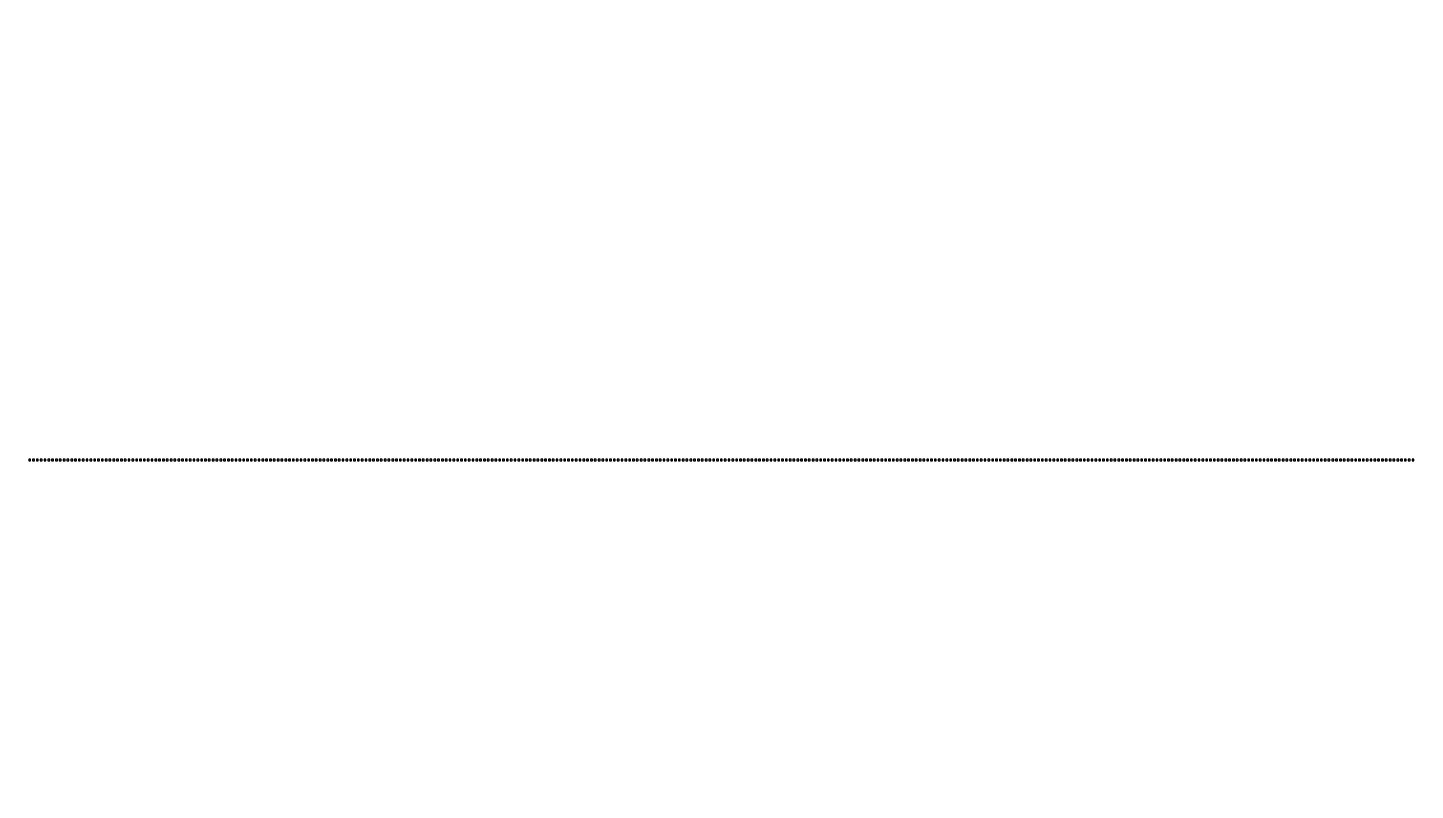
# Model space of a CAD drawing. Header units: inches. Extents: x 734146 to 834146, y 204695 to 304695.
# Drawn here: x 744243 to 746422, y 250310 to 251508 of the extents above; entities that cross this region are included whole.
import ezdxf

# ---------------------------------------------------------------- set-up
doc = ezdxf.new("R2010")
doc.units = ezdxf.units.IN
doc.header["$MEASUREMENT"] = 0

msp = doc.modelspace()

# ---------------------------------------------------------------- linework, layer by layer
for points in [[(744244.7, 250827.6), (744247.7, 250827.6), (744247.7, 250830.6), (744244.7, 250830.6)], [(744250.7, 250827.6), (744253.7, 250827.6), (744253.7, 250830.6), (744250.7, 250830.6)], [(744256.7, 250827.6), (744259.7, 250827.6), (744259.7, 250830.6), (744256.7, 250830.6)], [(744262.7, 250827.6), (744265.7, 250827.6), (744265.7, 250830.6), (744262.7, 250830.6)], [(744268.7, 250827.6), (744271.7, 250827.6), (744271.7, 250830.6), (744268.7, 250830.6)], [(744274.7, 250827.6), (744277.7, 250827.6), (744277.7, 250830.6), (744274.7, 250830.6)], [(744280.7, 250827.6), (744283.7, 250827.6), (744283.7, 250830.6), (744280.7, 250830.6)], [(744286.7, 250827.6), (744289.7, 250827.6), (744289.7, 250830.6), (744286.7, 250830.6)], [(744292.7, 250827.6), (744295.7, 250827.6), (744295.7, 250830.6), (744292.7, 250830.6)], [(744298.7, 250827.6), (744301.7, 250827.6), (744301.7, 250830.6), (744298.7, 250830.6)], [(744304.7, 250827.6), (744307.7, 250827.6), (744307.7, 250830.6), (744304.7, 250830.6)], [(744310.7, 250827.6), (744313.7, 250827.6), (744313.7, 250830.6), (744310.7, 250830.6)], [(744316.7, 250827.6), (744319.7, 250827.6), (744319.7, 250830.6), (744316.7, 250830.6)], [(744322.7, 250827.6), (744325.7, 250827.6), (744325.7, 250830.6), (744322.7, 250830.6)], [(744328.7, 250827.6), (744331.7, 250827.6), (744331.7, 250830.6), (744328.7, 250830.6)], [(744334.7, 250827.6), (744337.7, 250827.6), (744337.7, 250830.6), (744334.7, 250830.6)], [(744340.7, 250827.6), (744343.7, 250827.6), (744343.7, 250830.6), (744340.7, 250830.6)], [(744346.7, 250827.6), (744349.7, 250827.6), (744349.7, 250830.6), (744346.7, 250830.6)], [(744352.7, 250827.6), (744355.7, 250827.6), (744355.7, 250830.6), (744352.7, 250830.6)], [(744358.7, 250827.6), (744361.7, 250827.6), (744361.7, 250830.6), (744358.7, 250830.6)], [(744364.7, 250827.6), (744367.7, 250827.6), (744367.7, 250830.6), (744364.7, 250830.6)], [(744370.7, 250827.6), (744373.7, 250827.6), (744373.7, 250830.6), (744370.7, 250830.6)], [(744376.7, 250827.6), (744379.7, 250827.6), (744379.7, 250830.6), (744376.7, 250830.6)], [(744382.7, 250827.6), (744385.7, 250827.6), (744385.7, 250830.6), (744382.7, 250830.6)], [(744388.7, 250827.6), (744391.7, 250827.6), (744391.7, 250830.6), (744388.7, 250830.6)], [(744394.7, 250827.6), (744397.7, 250827.6), (744397.7, 250830.6), (744394.7, 250830.6)], [(744400.7, 250827.6), (744403.7, 250827.6), (744403.7, 250830.6), (744400.7, 250830.6)], [(744406.7, 250827.6), (744409.7, 250827.6), (744409.7, 250830.6), (744406.7, 250830.6)], [(744412.7, 250827.6), (744415.7, 250827.6), (744415.7, 250830.6), (744412.7, 250830.6)], [(744418.7, 250827.6), (744421.7, 250827.6), (744421.7, 250830.6), (744418.7, 250830.6)], [(744424.7, 250827.6), (744427.7, 250827.6), (744427.7, 250830.6), (744424.7, 250830.6)], [(744430.7, 250827.6), (744433.7, 250827.6), (744433.7, 250830.6), (744430.7, 250830.6)], [(744436.7, 250827.6), (744439.7, 250827.6), (744439.7, 250830.6), (744436.7, 250830.6)], [(744442.7, 250827.6), (744445.7, 250827.6), (744445.7, 250830.6), (744442.7, 250830.6)], [(744448.7, 250827.6), (744451.7, 250827.6), (744451.7, 250830.6), (744448.7, 250830.6)], [(744454.7, 250827.6), (744457.7, 250827.6), (744457.7, 250830.6), (744454.7, 250830.6)], [(744460.7, 250827.6), (744463.7, 250827.6), (744463.7, 250830.6), (744460.7, 250830.6)], [(744466.7, 250827.6), (744469.7, 250827.6), (744469.7, 250830.6), (744466.7, 250830.6)], [(744472.7, 250827.6), (744475.7, 250827.6), (744475.7, 250830.6), (744472.7, 250830.6)], [(744478.7, 250827.6), (744481.7, 250827.6), (744481.7, 250830.6), (744478.7, 250830.6)], [(744484.7, 250827.6), (744487.7, 250827.6), (744487.7, 250830.6), (744484.7, 250830.6)], [(744490.7, 250827.6), (744493.7, 250827.6), (744493.7, 250830.6), (744490.7, 250830.6)], [(744496.7, 250827.6), (744499.7, 250827.6), (744499.7, 250830.6), (744496.7, 250830.6)], [(744502.7, 250827.6), (744505.7, 250827.6), (744505.7, 250830.6), (744502.7, 250830.6)], [(744508.7, 250827.6), (744511.7, 250827.6), (744511.7, 250830.6), (744508.7, 250830.6)], [(744514.7, 250827.6), (744517.7, 250827.6), (744517.7, 250830.6), (744514.7, 250830.6)], [(744520.7, 250827.6), (744523.7, 250827.6), (744523.7, 250830.6), (744520.7, 250830.6)], [(744526.7, 250827.6), (744529.7, 250827.6), (744529.7, 250830.6), (744526.7, 250830.6)], [(744532.7, 250827.6), (744535.7, 250827.6), (744535.7, 250830.6), (744532.7, 250830.6)], [(744538.7, 250827.6), (744541.7, 250827.6), (744541.7, 250830.6), (744538.7, 250830.6)], [(744544.7, 250827.6), (744547.7, 250827.6), (744547.7, 250830.6), (744544.7, 250830.6)], [(744550.7, 250827.6), (744553.7, 250827.6), (744553.7, 250830.6), (744550.7, 250830.6)], [(744556.7, 250827.6), (744559.7, 250827.6), (744559.7, 250830.6), (744556.7, 250830.6)], [(744562.7, 250827.6), (744565.7, 250827.6), (744565.7, 250830.6), (744562.7, 250830.6)], [(744568.7, 250827.6), (744571.7, 250827.6), (744571.7, 250830.6), (744568.7, 250830.6)], [(744574.7, 250827.6), (744577.7, 250827.6), (744577.7, 250830.6), (744574.7, 250830.6)], [(744580.7, 250827.6), (744583.7, 250827.6), (744583.7, 250830.6), (744580.7, 250830.6)], [(744586.7, 250827.6), (744589.7, 250827.6), (744589.7, 250830.6), (744586.7, 250830.6)], [(744592.7, 250827.6), (744595.7, 250827.6), (744595.7, 250830.6), (744592.7, 250830.6)], [(744598.7, 250827.6), (744601.7, 250827.6), (744601.7, 250830.6), (744598.7, 250830.6)], [(744604.7, 250827.6), (744607.7, 250827.6), (744607.7, 250830.6), (744604.7, 250830.6)], [(744610.7, 250827.6), (744613.7, 250827.6), (744613.7, 250830.6), (744610.7, 250830.6)], [(744616.7, 250827.6), (744619.7, 250827.6), (744619.7, 250830.6), (744616.7, 250830.6)], [(744622.7, 250827.6), (744625.7, 250827.6), (744625.7, 250830.6), (744622.7, 250830.6)], [(744628.7, 250827.6), (744631.7, 250827.6), (744631.7, 250830.6), (744628.7, 250830.6)], [(744634.7, 250827.6), (744637.7, 250827.6), (744637.7, 250830.6), (744634.7, 250830.6)], [(744640.7, 250827.6), (744643.7, 250827.6), (744643.7, 250830.6), (744640.7, 250830.6)], [(744646.7, 250827.6), (744649.7, 250827.6), (744649.7, 250830.6), (744646.7, 250830.6)], [(744652.7, 250827.6), (744655.7, 250827.6), (744655.7, 250830.6), (744652.7, 250830.6)], [(744658.7, 250827.6), (744661.7, 250827.6), (744661.7, 250830.6), (744658.7, 250830.6)], [(744664.7, 250827.6), (744667.7, 250827.6), (744667.7, 250830.6), (744664.7, 250830.6)], [(744670.7, 250827.6), (744673.7, 250827.6), (744673.7, 250830.6), (744670.7, 250830.6)], [(744676.7, 250827.6), (744679.7, 250827.6), (744679.7, 250830.6), (744676.7, 250830.6)], [(744682.7, 250827.6), (744685.7, 250827.6), (744685.7, 250830.6), (744682.7, 250830.6)], [(744688.7, 250827.6), (744691.7, 250827.6), (744691.7, 250830.6), (744688.7, 250830.6)], [(744694.7, 250827.6), (744697.7, 250827.6), (744697.7, 250830.6), (744694.7, 250830.6)], [(744700.7, 250827.6), (744703.7, 250827.6), (744703.7, 250830.6), (744700.7, 250830.6)], [(744706.7, 250827.6), (744709.7, 250827.6), (744709.7, 250830.6), (744706.7, 250830.6)], [(744712.7, 250827.6), (744715.7, 250827.6), (744715.7, 250830.6), (744712.7, 250830.6)], [(744718.7, 250827.6), (744721.7, 250827.6), (744721.7, 250830.6), (744718.7, 250830.6)], [(744724.7, 250827.6), (744727.7, 250827.6), (744727.7, 250830.6), (744724.7, 250830.6)], [(744730.7, 250827.6), (744733.7, 250827.6), (744733.7, 250830.6), (744730.7, 250830.6)], [(744736.7, 250827.6), (744739.7, 250827.6), (744739.7, 250830.6), (744736.7, 250830.6)], [(744742.7, 250827.6), (744745.7, 250827.6), (744745.7, 250830.6), (744742.7, 250830.6)], [(744748.7, 250827.6), (744751.7, 250827.6), (744751.7, 250830.6), (744748.7, 250830.6)], [(744754.7, 250827.6), (744757.7, 250827.6), (744757.7, 250830.6), (744754.7, 250830.6)], [(744760.7, 250827.6), (744763.7, 250827.6), (744763.7, 250830.6), (744760.7, 250830.6)], [(744766.7, 250827.6), (744769.7, 250827.6), (744769.7, 250830.6), (744766.7, 250830.6)], [(744772.7, 250827.6), (744775.7, 250827.6), (744775.7, 250830.6), (744772.7, 250830.6)], [(744778.7, 250827.6), (744781.7, 250827.6), (744781.7, 250830.6), (744778.7, 250830.6)], [(744784.7, 250827.6), (744787.7, 250827.6), (744787.7, 250830.6), (744784.7, 250830.6)], [(744790.7, 250827.6), (744793.7, 250827.6), (744793.7, 250830.6), (744790.7, 250830.6)], [(744796.7, 250827.6), (744799.7, 250827.6), (744799.7, 250830.6), (744796.7, 250830.6)], [(744802.7, 250827.6), (744805.7, 250827.6), (744805.7, 250830.6), (744802.7, 250830.6)], [(744808.7, 250827.6), (744811.7, 250827.6), (744811.7, 250830.6), (744808.7, 250830.6)], [(744814.7, 250827.6), (744817.7, 250827.6), (744817.7, 250830.6), (744814.7, 250830.6)], [(744820.7, 250827.6), (744823.7, 250827.6), (744823.7, 250830.6), (744820.7, 250830.6)], [(744826.7, 250827.6), (744829.7, 250827.6), (744829.7, 250830.6), (744826.7, 250830.6)], [(744832.7, 250827.6), (744835.7, 250827.6), (744835.7, 250830.6), (744832.7, 250830.6)], [(744838.7, 250827.6), (744841.7, 250827.6), (744841.7, 250830.6), (744838.7, 250830.6)], [(744844.7, 250827.6), (744847.7, 250827.6), (744847.7, 250830.6), (744844.7, 250830.6)], [(744850.7, 250827.6), (744853.7, 250827.6), (744853.7, 250830.6), (744850.7, 250830.6)], [(744856.7, 250827.6), (744859.7, 250827.6), (744859.7, 250830.6), (744856.7, 250830.6)], [(744862.7, 250827.6), (744865.7, 250827.6), (744865.7, 250830.6), (744862.7, 250830.6)], [(744868.7, 250827.6), (744871.7, 250827.6), (744871.7, 250830.6), (744868.7, 250830.6)], [(744874.7, 250827.6), (744877.7, 250827.6), (744877.7, 250830.6), (744874.7, 250830.6)], [(744880.7, 250827.6), (744883.7, 250827.6), (744883.7, 250830.6), (744880.7, 250830.6)], [(744886.7, 250827.6), (744889.7, 250827.6), (744889.7, 250830.6), (744886.7, 250830.6)], [(744892.7, 250827.6), (744895.7, 250827.6), (744895.7, 250830.6), (744892.7, 250830.6)], [(744898.7, 250827.6), (744901.7, 250827.6), (744901.7, 250830.6), (744898.7, 250830.6)], [(744904.7, 250827.6), (744907.7, 250827.6), (744907.7, 250830.6), (744904.7, 250830.6)], [(744910.7, 250827.6), (744913.7, 250827.6), (744913.7, 250830.6), (744910.7, 250830.6)], [(744916.7, 250827.6), (744919.7, 250827.6), (744919.7, 250830.6), (744916.7, 250830.6)], [(744922.7, 250827.6), (744925.7, 250827.6), (744925.7, 250830.6), (744922.7, 250830.6)], [(744928.7, 250827.6), (744931.7, 250827.6), (744931.7, 250830.6), (744928.7, 250830.6)], [(744934.7, 250827.6), (744937.7, 250827.6), (744937.7, 250830.6), (744934.7, 250830.6)], [(744940.7, 250827.6), (744943.7, 250827.6), (744943.7, 250830.6), (744940.7, 250830.6)], [(744946.7, 250827.6), (744949.7, 250827.6), (744949.7, 250830.6), (744946.7, 250830.6)], [(744952.7, 250827.6), (744955.7, 250827.6), (744955.7, 250830.6), (744952.7, 250830.6)], [(744958.7, 250827.6), (744961.7, 250827.6), (744961.7, 250830.6), (744958.7, 250830.6)], [(744964.7, 250827.6), (744967.7, 250827.6), (744967.7, 250830.6), (744964.7, 250830.6)], [(744970.7, 250827.6), (744973.7, 250827.6), (744973.7, 250830.6), (744970.7, 250830.6)], [(744976.7, 250827.6), (744979.7, 250827.6), (744979.7, 250830.6), (744976.7, 250830.6)], [(744982.7, 250827.6), (744985.7, 250827.6), (744985.7, 250830.6), (744982.7, 250830.6)], [(744988.7, 250827.6), (744991.7, 250827.6), (744991.7, 250830.6), (744988.7, 250830.6)], [(744994.7, 250827.6), (744997.7, 250827.6), (744997.7, 250830.6), (744994.7, 250830.6)], [(745000.7, 250827.6), (745003.7, 250827.6), (745003.7, 250830.6), (745000.7, 250830.6)], [(745006.7, 250827.6), (745009.7, 250827.6), (745009.7, 250830.6), (745006.7, 250830.6)], [(745012.7, 250827.6), (745015.7, 250827.6), (745015.7, 250830.6), (745012.7, 250830.6)], [(745018.7, 250827.6), (745021.7, 250827.6), (745021.7, 250830.6), (745018.7, 250830.6)], [(745024.7, 250827.6), (745027.7, 250827.6), (745027.7, 250830.6), (745024.7, 250830.6)], [(745030.7, 250827.6), (745033.7, 250827.6), (745033.7, 250830.6), (745030.7, 250830.6)], [(745036.7, 250827.6), (745039.7, 250827.6), (745039.7, 250830.6), (745036.7, 250830.6)], [(745042.7, 250827.6), (745045.7, 250827.6), (745045.7, 250830.6), (745042.7, 250830.6)], [(745048.7, 250827.6), (745051.7, 250827.6), (745051.7, 250830.6), (745048.7, 250830.6)], [(745054.7, 250827.6), (745057.7, 250827.6), (745057.7, 250830.6), (745054.7, 250830.6)], [(745060.7, 250827.6), (745063.7, 250827.6), (745063.7, 250830.6), (745060.7, 250830.6)], [(745066.7, 250827.6), (745069.7, 250827.6), (745069.7, 250830.6), (745066.7, 250830.6)], [(745072.7, 250827.6), (745075.7, 250827.6), (745075.7, 250830.6), (745072.7, 250830.6)], [(745078.7, 250827.6), (745081.7, 250827.6), (745081.7, 250830.6), (745078.7, 250830.6)], [(745084.7, 250827.6), (745087.7, 250827.6), (745087.7, 250830.6), (745084.7, 250830.6)], [(745090.7, 250827.6), (745093.7, 250827.6), (745093.7, 250830.6), (745090.7, 250830.6)], [(745096.7, 250827.6), (745099.7, 250827.6), (745099.7, 250830.6), (745096.7, 250830.6)], [(745102.7, 250827.6), (745105.7, 250827.6), (745105.7, 250830.6), (745102.7, 250830.6)], [(745108.7, 250827.6), (745111.7, 250827.6), (745111.7, 250830.6), (745108.7, 250830.6)], [(745114.7, 250827.6), (745117.7, 250827.6), (745117.7, 250830.6), (745114.7, 250830.6)], [(745120.7, 250827.6), (745123.7, 250827.6), (745123.7, 250830.6), (745120.7, 250830.6)], [(745126.7, 250827.6), (745129.7, 250827.6), (745129.7, 250830.6), (745126.7, 250830.6)], [(745132.7, 250827.6), (745135.7, 250827.6), (745135.7, 250830.6), (745132.7, 250830.6)], [(745138.7, 250827.6), (745141.7, 250827.6), (745141.7, 250830.6), (745138.7, 250830.6)], [(745144.7, 250827.6), (745147.7, 250827.6), (745147.7, 250830.6), (745144.7, 250830.6)], [(745150.7, 250827.6), (745153.7, 250827.6), (745153.7, 250830.6), (745150.7, 250830.6)], [(745156.7, 250827.6), (745159.7, 250827.6), (745159.7, 250830.6), (745156.7, 250830.6)], [(745162.7, 250827.6), (745165.7, 250827.6), (745165.7, 250830.6), (745162.7, 250830.6)], [(745168.7, 250827.6), (745171.7, 250827.6), (745171.7, 250830.6), (745168.7, 250830.6)], [(745174.7, 250827.6), (745177.7, 250827.6), (745177.7, 250830.6), (745174.7, 250830.6)], [(745180.7, 250827.6), (745183.7, 250827.6), (745183.7, 250830.6), (745180.7, 250830.6)], [(745186.7, 250827.6), (745189.7, 250827.6), (745189.7, 250830.6), (745186.7, 250830.6)], [(745192.7, 250827.6), (745195.7, 250827.6), (745195.7, 250830.6), (745192.7, 250830.6)], [(745198.7, 250827.6), (745201.7, 250827.6), (745201.7, 250830.6), (745198.7, 250830.6)], [(745204.7, 250827.6), (745207.7, 250827.6), (745207.7, 250830.6), (745204.7, 250830.6)], [(745210.7, 250827.6), (745213.7, 250827.6), (745213.7, 250830.6), (745210.7, 250830.6)], [(745216.7, 250827.6), (745219.7, 250827.6), (745219.7, 250830.6), (745216.7, 250830.6)], [(745222.7, 250827.6), (745225.7, 250827.6), (745225.7, 250830.6), (745222.7, 250830.6)], [(745228.7, 250827.6), (745231.7, 250827.6), (745231.7, 250830.6), (745228.7, 250830.6)], [(745234.7, 250827.6), (745237.7, 250827.6), (745237.7, 250830.6), (745234.7, 250830.6)], [(745240.7, 250827.6), (745243.7, 250827.6), (745243.7, 250830.6), (745240.7, 250830.6)], [(745246.7, 250827.6), (745249.7, 250827.6), (745249.7, 250830.6), (745246.7, 250830.6)], [(745252.7, 250827.6), (745255.7, 250827.6), (745255.7, 250830.6), (745252.7, 250830.6)], [(745258.7, 250827.6), (745261.7, 250827.6), (745261.7, 250830.6), (745258.7, 250830.6)], [(745264.7, 250827.6), (745267.7, 250827.6), (745267.7, 250830.6), (745264.7, 250830.6)], [(745270.7, 250827.6), (745273.7, 250827.6), (745273.7, 250830.6), (745270.7, 250830.6)], [(745276.7, 250827.6), (745279.7, 250827.6), (745279.7, 250830.6), (745276.7, 250830.6)], [(745282.7, 250827.6), (745285.7, 250827.6), (745285.7, 250830.6), (745282.7, 250830.6)], [(745288.7, 250827.6), (745291.7, 250827.6), (745291.7, 250830.6), (745288.7, 250830.6)], [(745294.7, 250827.6), (745297.7, 250827.6), (745297.7, 250830.6), (745294.7, 250830.6)], [(745300.7, 250827.6), (745303.7, 250827.6), (745303.7, 250830.6), (745300.7, 250830.6)], [(745306.7, 250827.6), (745309.7, 250827.6), (745309.7, 250830.6), (745306.7, 250830.6)], [(745312.7, 250827.6), (745315.7, 250827.6), (745315.7, 250830.6), (745312.7, 250830.6)], [(745318.7, 250827.6), (745321.7, 250827.6), (745321.7, 250830.6), (745318.7, 250830.6)], [(745324.7, 250827.6), (745327.7, 250827.6), (745327.7, 250830.6), (745324.7, 250830.6)], [(745330.7, 250827.6), (745333.7, 250827.6), (745333.7, 250830.6), (745330.7, 250830.6)], [(745336.7, 250827.6), (745339.7, 250827.6), (745339.7, 250830.6), (745336.7, 250830.6)], [(745342.7, 250827.6), (745345.7, 250827.6), (745345.7, 250830.6), (745342.7, 250830.6)], [(745348.7, 250827.6), (745351.7, 250827.6), (745351.7, 250830.6), (745348.7, 250830.6)], [(745354.7, 250827.6), (745357.7, 250827.6), (745357.7, 250830.6), (745354.7, 250830.6)], [(745360.7, 250827.6), (745363.7, 250827.6), (745363.7, 250830.6), (745360.7, 250830.6)], [(745366.7, 250827.6), (745369.7, 250827.6), (745369.7, 250830.6), (745366.7, 250830.6)], [(745372.7, 250827.6), (745375.7, 250827.6), (745375.7, 250830.6), (745372.7, 250830.6)], [(745378.7, 250827.6), (745381.7, 250827.6), (745381.7, 250830.6), (745378.7, 250830.6)], [(745384.7, 250827.6), (745387.7, 250827.6), (745387.7, 250830.6), (745384.7, 250830.6)], [(745390.7, 250827.6), (745393.7, 250827.6), (745393.7, 250830.6), (745390.7, 250830.6)], [(745396.7, 250827.6), (745399.7, 250827.6), (745399.7, 250830.6), (745396.7, 250830.6)], [(745402.7, 250827.6), (745405.7, 250827.6), (745405.7, 250830.6), (745402.7, 250830.6)], [(745408.7, 250827.6), (745411.7, 250827.6), (745411.7, 250830.6), (745408.7, 250830.6)], [(745414.7, 250827.6), (745417.7, 250827.6), (745417.7, 250830.6), (745414.7, 250830.6)], [(745420.7, 250827.6), (745423.7, 250827.6), (745423.7, 250830.6), (745420.7, 250830.6)], [(745426.7, 250827.6), (745429.7, 250827.6), (745429.7, 250830.6), (745426.7, 250830.6)], [(745432.7, 250827.6), (745435.7, 250827.6), (745435.7, 250830.6), (745432.7, 250830.6)], [(745438.7, 250827.6), (745441.7, 250827.6), (745441.7, 250830.6), (745438.7, 250830.6)], [(745444.7, 250827.6), (745447.7, 250827.6), (745447.7, 250830.6), (745444.7, 250830.6)], [(745450.7, 250827.6), (745453.7, 250827.6), (745453.7, 250830.6), (745450.7, 250830.6)], [(745456.7, 250827.6), (745459.7, 250827.6), (745459.7, 250830.6), (745456.7, 250830.6)], [(745462.7, 250827.6), (745465.7, 250827.6), (745465.7, 250830.6), (745462.7, 250830.6)], [(745468.7, 250827.6), (745471.7, 250827.6), (745471.7, 250830.6), (745468.7, 250830.6)], [(745474.7, 250827.6), (745477.7, 250827.6), (745477.7, 250830.6), (745474.7, 250830.6)], [(745480.7, 250827.6), (745483.7, 250827.6), (745483.7, 250830.6), (745480.7, 250830.6)], [(745486.7, 250827.6), (745489.7, 250827.6), (745489.7, 250830.6), (745486.7, 250830.6)], [(745492.7, 250827.6), (745495.7, 250827.6), (745495.7, 250830.6), (745492.7, 250830.6)], [(745498.7, 250827.6), (745501.7, 250827.6), (745501.7, 250830.6), (745498.7, 250830.6)], [(745504.7, 250827.6), (745507.7, 250827.6), (745507.7, 250830.6), (745504.7, 250830.6)], [(745510.7, 250827.6), (745513.7, 250827.6), (745513.7, 250830.6), (745510.7, 250830.6)], [(745516.7, 250827.6), (745519.7, 250827.6), (745519.7, 250830.6), (745516.7, 250830.6)], [(745522.7, 250827.6), (745525.7, 250827.6), (745525.7, 250830.6), (745522.7, 250830.6)], [(745528.7, 250827.6), (745531.7, 250827.6), (745531.7, 250830.6), (745528.7, 250830.6)], [(745534.7, 250827.6), (745537.7, 250827.6), (745537.7, 250830.6), (745534.7, 250830.6)], [(745540.7, 250827.6), (745543.7, 250827.6), (745543.7, 250830.6), (745540.7, 250830.6)], [(745546.7, 250827.6), (745549.7, 250827.6), (745549.7, 250830.6), (745546.7, 250830.6)], [(745552.7, 250827.6), (745555.7, 250827.6), (745555.7, 250830.6), (745552.7, 250830.6)], [(745558.7, 250827.6), (745561.7, 250827.6), (745561.7, 250830.6), (745558.7, 250830.6)], [(745564.7, 250827.6), (745567.7, 250827.6), (745567.7, 250830.6), (745564.7, 250830.6)], [(745570.7, 250827.6), (745573.7, 250827.6), (745573.7, 250830.6), (745570.7, 250830.6)], [(745576.7, 250827.6), (745579.7, 250827.6), (745579.7, 250830.6), (745576.7, 250830.6)], [(745582.7, 250827.6), (745585.7, 250827.6), (745585.7, 250830.6), (745582.7, 250830.6)], [(745588.7, 250827.6), (745591.7, 250827.6), (745591.7, 250830.6), (745588.7, 250830.6)], [(745594.7, 250827.6), (745597.7, 250827.6), (745597.7, 250830.6), (745594.7, 250830.6)], [(745600.7, 250827.6), (745603.7, 250827.6), (745603.7, 250830.6), (745600.7, 250830.6)], [(745606.7, 250827.6), (745609.7, 250827.6), (745609.7, 250830.6), (745606.7, 250830.6)], [(745612.7, 250827.6), (745615.7, 250827.6), (745615.7, 250830.6), (745612.7, 250830.6)], [(745618.7, 250827.6), (745621.7, 250827.6), (745621.7, 250830.6), (745618.7, 250830.6)], [(745624.7, 250827.6), (745627.7, 250827.6), (745627.7, 250830.6), (745624.7, 250830.6)], [(745630.7, 250827.6), (745633.7, 250827.6), (745633.7, 250830.6), (745630.7, 250830.6)], [(745636.7, 250827.6), (745639.7, 250827.6), (745639.7, 250830.6), (745636.7, 250830.6)], [(745642.7, 250827.6), (745645.7, 250827.6), (745645.7, 250830.6), (745642.7, 250830.6)], [(745648.7, 250827.6), (745651.7, 250827.6), (745651.7, 250830.6), (745648.7, 250830.6)], [(745654.7, 250827.6), (745657.7, 250827.6), (745657.7, 250830.6), (745654.7, 250830.6)], [(745660.7, 250827.6), (745663.7, 250827.6), (745663.7, 250830.6), (745660.7, 250830.6)], [(745666.7, 250827.6), (745669.7, 250827.6), (745669.7, 250830.6), (745666.7, 250830.6)], [(745672.7, 250827.6), (745675.7, 250827.6), (745675.7, 250830.6), (745672.7, 250830.6)], [(745678.7, 250827.6), (745681.7, 250827.6), (745681.7, 250830.6), (745678.7, 250830.6)], [(745684.7, 250827.6), (745687.7, 250827.6), (745687.7, 250830.6), (745684.7, 250830.6)], [(745690.7, 250827.6), (745693.7, 250827.6), (745693.7, 250830.6), (745690.7, 250830.6)], [(745696.7, 250827.6), (745699.7, 250827.6), (745699.7, 250830.6), (745696.7, 250830.6)], [(745702.7, 250827.6), (745705.7, 250827.6), (745705.7, 250830.6), (745702.7, 250830.6)], [(745708.7, 250827.6), (745711.7, 250827.6), (745711.7, 250830.6), (745708.7, 250830.6)], [(745714.7, 250827.6), (745717.7, 250827.6), (745717.7, 250830.6), (745714.7, 250830.6)], [(745720.7, 250827.6), (745723.7, 250827.6), (745723.7, 250830.6), (745720.7, 250830.6)], [(745726.7, 250827.6), (745729.7, 250827.6), (745729.7, 250830.6), (745726.7, 250830.6)], [(745732.7, 250827.6), (745735.7, 250827.6), (745735.7, 250830.6), (745732.7, 250830.6)], [(745738.7, 250827.6), (745741.7, 250827.6), (745741.7, 250830.6), (745738.7, 250830.6)], [(745744.7, 250827.6), (745747.7, 250827.6), (745747.7, 250830.6), (745744.7, 250830.6)], [(745750.7, 250827.6), (745753.7, 250827.6), (745753.7, 250830.6), (745750.7, 250830.6)], [(745756.7, 250827.6), (745759.7, 250827.6), (745759.7, 250830.6), (745756.7, 250830.6)], [(745762.7, 250827.6), (745765.7, 250827.6), (745765.7, 250830.6), (745762.7, 250830.6)], [(745768.7, 250827.6), (745771.7, 250827.6), (745771.7, 250830.6), (745768.7, 250830.6)], [(745774.7, 250827.6), (745777.7, 250827.6), (745777.7, 250830.6), (745774.7, 250830.6)], [(745780.7, 250827.6), (745783.7, 250827.6), (745783.7, 250830.6), (745780.7, 250830.6)], [(745786.7, 250827.6), (745789.7, 250827.6), (745789.7, 250830.6), (745786.7, 250830.6)], [(745792.7, 250827.6), (745795.7, 250827.6), (745795.7, 250830.6), (745792.7, 250830.6)], [(745798.7, 250827.6), (745801.7, 250827.6), (745801.7, 250830.6), (745798.7, 250830.6)], [(745804.7, 250827.6), (745807.7, 250827.6), (745807.7, 250830.6), (745804.7, 250830.6)], [(745810.7, 250827.6), (745813.7, 250827.6), (745813.7, 250830.6), (745810.7, 250830.6)], [(745816.7, 250827.6), (745819.7, 250827.6), (745819.7, 250830.6), (745816.7, 250830.6)], [(745822.7, 250827.6), (745825.7, 250827.6), (745825.7, 250830.6), (745822.7, 250830.6)], [(745828.7, 250827.6), (745831.7, 250827.6), (745831.7, 250830.6), (745828.7, 250830.6)], [(745834.7, 250827.6), (745837.7, 250827.6), (745837.7, 250830.6), (745834.7, 250830.6)], [(745840.7, 250827.6), (745843.7, 250827.6), (745843.7, 250830.6), (745840.7, 250830.6)], [(745846.7, 250827.6), (745849.7, 250827.6), (745849.7, 250830.6), (745846.7, 250830.6)], [(745852.7, 250827.6), (745855.7, 250827.6), (745855.7, 250830.6), (745852.7, 250830.6)], [(745858.7, 250827.6), (745861.7, 250827.6), (745861.7, 250830.6), (745858.7, 250830.6)], [(745864.7, 250827.6), (745867.7, 250827.6), (745867.7, 250830.6), (745864.7, 250830.6)], [(745870.7, 250827.6), (745873.7, 250827.6), (745873.7, 250830.6), (745870.7, 250830.6)], [(745876.7, 250827.6), (745879.7, 250827.6), (745879.7, 250830.6), (745876.7, 250830.6)], [(745882.7, 250827.6), (745885.7, 250827.6), (745885.7, 250830.6), (745882.7, 250830.6)], [(745888.7, 250827.6), (745891.7, 250827.6), (745891.7, 250830.6), (745888.7, 250830.6)], [(745894.7, 250827.6), (745897.7, 250827.6), (745897.7, 250830.6), (745894.7, 250830.6)], [(745900.7, 250827.6), (745903.7, 250827.6), (745903.7, 250830.6), (745900.7, 250830.6)], [(745906.7, 250827.6), (745909.7, 250827.6), (745909.7, 250830.6), (745906.7, 250830.6)], [(745912.7, 250827.6), (745915.7, 250827.6), (745915.7, 250830.6), (745912.7, 250830.6)], [(745918.7, 250827.6), (745921.7, 250827.6), (745921.7, 250830.6), (745918.7, 250830.6)], [(745924.7, 250827.6), (745927.7, 250827.6), (745927.7, 250830.6), (745924.7, 250830.6)], [(745930.7, 250827.6), (745933.7, 250827.6), (745933.7, 250830.6), (745930.7, 250830.6)], [(745936.7, 250827.6), (745939.7, 250827.6), (745939.7, 250830.6), (745936.7, 250830.6)], [(745942.7, 250827.6), (745945.7, 250827.6), (745945.7, 250830.6), (745942.7, 250830.6)], [(745948.7, 250827.6), (745951.7, 250827.6), (745951.7, 250830.6), (745948.7, 250830.6)], [(745954.7, 250827.6), (745957.7, 250827.6), (745957.7, 250830.6), (745954.7, 250830.6)], [(745960.7, 250827.6), (745963.7, 250827.6), (745963.7, 250830.6), (745960.7, 250830.6)], [(745966.7, 250827.6), (745969.7, 250827.6), (745969.7, 250830.6), (745966.7, 250830.6)], [(745972.7, 250827.6), (745975.7, 250827.6), (745975.7, 250830.6), (745972.7, 250830.6)], [(745978.7, 250827.6), (745981.7, 250827.6), (745981.7, 250830.6), (745978.7, 250830.6)], [(745984.7, 250827.6), (745987.7, 250827.6), (745987.7, 250830.6), (745984.7, 250830.6)], [(745990.7, 250827.6), (745993.7, 250827.6), (745993.7, 250830.6), (745990.7, 250830.6)], [(745996.7, 250827.6), (745999.7, 250827.6), (745999.7, 250830.6), (745996.7, 250830.6)], [(746002.7, 250827.6), (746005.7, 250827.6), (746005.7, 250830.6), (746002.7, 250830.6)], [(746008.7, 250827.6), (746011.7, 250827.6), (746011.7, 250830.6), (746008.7, 250830.6)], [(746014.7, 250827.6), (746017.7, 250827.6), (746017.7, 250830.6), (746014.7, 250830.6)], [(746020.7, 250827.6), (746023.7, 250827.6), (746023.7, 250830.6), (746020.7, 250830.6)], [(746026.7, 250827.6), (746029.7, 250827.6), (746029.7, 250830.6), (746026.7, 250830.6)], [(746032.7, 250827.6), (746035.7, 250827.6), (746035.7, 250830.6), (746032.7, 250830.6)], [(746038.7, 250827.6), (746041.7, 250827.6), (746041.7, 250830.6), (746038.7, 250830.6)], [(746044.7, 250827.6), (746047.7, 250827.6), (746047.7, 250830.6), (746044.7, 250830.6)], [(746050.7, 250827.6), (746053.7, 250827.6), (746053.7, 250830.6), (746050.7, 250830.6)], [(746056.7, 250827.6), (746059.7, 250827.6), (746059.7, 250830.6), (746056.7, 250830.6)], [(746062.7, 250827.6), (746065.7, 250827.6), (746065.7, 250830.6), (746062.7, 250830.6)], [(746068.7, 250827.6), (746071.7, 250827.6), (746071.7, 250830.6), (746068.7, 250830.6)], [(746074.7, 250827.6), (746077.7, 250827.6), (746077.7, 250830.6), (746074.7, 250830.6)], [(746080.7, 250827.6), (746083.7, 250827.6), (746083.7, 250830.6), (746080.7, 250830.6)], [(746086.7, 250827.6), (746089.7, 250827.6), (746089.7, 250830.6), (746086.7, 250830.6)], [(746092.7, 250827.6), (746095.7, 250827.6), (746095.7, 250830.6), (746092.7, 250830.6)], [(746098.7, 250827.6), (746101.7, 250827.6), (746101.7, 250830.6), (746098.7, 250830.6)], [(746104.7, 250827.6), (746107.7, 250827.6), (746107.7, 250830.6), (746104.7, 250830.6)], [(746110.7, 250827.6), (746113.7, 250827.6), (746113.7, 250830.6), (746110.7, 250830.6)], [(746116.7, 250827.6), (746119.7, 250827.6), (746119.7, 250830.6), (746116.7, 250830.6)], [(746122.7, 250827.6), (746125.7, 250827.6), (746125.7, 250830.6), (746122.7, 250830.6)], [(746128.7, 250827.6), (746131.7, 250827.6), (746131.7, 250830.6), (746128.7, 250830.6)], [(746134.7, 250827.6), (746137.7, 250827.6), (746137.7, 250830.6), (746134.7, 250830.6)], [(746140.7, 250827.6), (746143.7, 250827.6), (746143.7, 250830.6), (746140.7, 250830.6)], [(746146.7, 250827.6), (746149.7, 250827.6), (746149.7, 250830.6), (746146.7, 250830.6)], [(746152.7, 250827.6), (746155.7, 250827.6), (746155.7, 250830.6), (746152.7, 250830.6)], [(746158.7, 250827.6), (746161.7, 250827.6), (746161.7, 250830.6), (746158.7, 250830.6)], [(746164.7, 250827.6), (746167.7, 250827.6), (746167.7, 250830.6), (746164.7, 250830.6)], [(746170.7, 250827.6), (746173.7, 250827.6), (746173.7, 250830.6), (746170.7, 250830.6)], [(746176.7, 250827.6), (746179.7, 250827.6), (746179.7, 250830.6), (746176.7, 250830.6)], [(746182.7, 250827.6), (746185.7, 250827.6), (746185.7, 250830.6), (746182.7, 250830.6)], [(746188.7, 250827.6), (746191.7, 250827.6), (746191.7, 250830.6), (746188.7, 250830.6)], [(746194.7, 250827.6), (746197.7, 250827.6), (746197.7, 250830.6), (746194.7, 250830.6)], [(746200.7, 250827.6), (746203.7, 250827.6), (746203.7, 250830.6), (746200.7, 250830.6)], [(746206.7, 250827.6), (746209.7, 250827.6), (746209.7, 250830.6), (746206.7, 250830.6)], [(746212.7, 250827.6), (746215.7, 250827.6), (746215.7, 250830.6), (746212.7, 250830.6)], [(746218.7, 250827.6), (746221.7, 250827.6), (746221.7, 250830.6), (746218.7, 250830.6)], [(746224.7, 250827.6), (746227.7, 250827.6), (746227.7, 250830.6), (746224.7, 250830.6)], [(746230.7, 250827.6), (746233.7, 250827.6), (746233.7, 250830.6), (746230.7, 250830.6)], [(746236.7, 250827.6), (746239.7, 250827.6), (746239.7, 250830.6), (746236.7, 250830.6)], [(746242.7, 250827.6), (746245.7, 250827.6), (746245.7, 250830.6), (746242.7, 250830.6)], [(746248.7, 250827.6), (746251.7, 250827.6), (746251.7, 250830.6), (746248.7, 250830.6)], [(746254.7, 250827.6), (746257.7, 250827.6), (746257.7, 250830.6), (746254.7, 250830.6)], [(746260.7, 250827.6), (746263.7, 250827.6), (746263.7, 250830.6), (746260.7, 250830.6)], [(746266.7, 250827.6), (746269.7, 250827.6), (746269.7, 250830.6), (746266.7, 250830.6)], [(746272.7, 250827.6), (746275.7, 250827.6), (746275.7, 250830.6), (746272.7, 250830.6)], [(746278.7, 250827.6), (746281.7, 250827.6), (746281.7, 250830.6), (746278.7, 250830.6)], [(746284.7, 250827.6), (746287.7, 250827.6), (746287.7, 250830.6), (746284.7, 250830.6)], [(746290.7, 250827.6), (746293.7, 250827.6), (746293.7, 250830.6), (746290.7, 250830.6)], [(746296.7, 250827.6), (746299.7, 250827.6), (746299.7, 250830.6), (746296.7, 250830.6)], [(746302.7, 250827.6), (746305.7, 250827.6), (746305.7, 250830.6), (746302.7, 250830.6)], [(746308.7, 250827.6), (746311.7, 250827.6), (746311.7, 250830.6), (746308.7, 250830.6)], [(746314.7, 250827.6), (746317.7, 250827.6), (746317.7, 250830.6), (746314.7, 250830.6)], [(746320.7, 250827.6), (746323.7, 250827.6), (746323.7, 250830.6), (746320.7, 250830.6)], [(746326.7, 250827.6), (746329.7, 250827.6), (746329.7, 250830.6), (746326.7, 250830.6)], [(746332.7, 250827.6), (746335.7, 250827.6), (746335.7, 250830.6), (746332.7, 250830.6)], [(746338.7, 250827.6), (746341.7, 250827.6), (746341.7, 250830.6), (746338.7, 250830.6)], [(746344.7, 250827.6), (746347.7, 250827.6), (746347.7, 250830.6), (746344.7, 250830.6)], [(746350.7, 250827.6), (746353.7, 250827.6), (746353.7, 250830.6), (746350.7, 250830.6)], [(746356.7, 250827.6), (746359.7, 250827.6), (746359.7, 250830.6), (746356.7, 250830.6)], [(746362.7, 250827.6), (746365.7, 250827.6), (746365.7, 250830.6), (746362.7, 250830.6)], [(746368.7, 250827.6), (746371.7, 250827.6), (746371.7, 250830.6), (746368.7, 250830.6)], [(746374.7, 250827.6), (746377.7, 250827.6), (746377.7, 250830.6), (746374.7, 250830.6)], [(746380.7, 250827.6), (746383.7, 250827.6), (746383.7, 250830.6), (746380.7, 250830.6)], [(746386.7, 250827.6), (746389.7, 250827.6), (746389.7, 250830.6), (746386.7, 250830.6)], [(746392.7, 250827.6), (746395.7, 250827.6), (746395.7, 250830.6), (746392.7, 250830.6)], [(746398.7, 250827.6), (746401.7, 250827.6), (746401.7, 250830.6), (746398.7, 250830.6)], [(746404.7, 250827.6), (746407.7, 250827.6), (746407.7, 250830.6), (746404.7, 250830.6)], [(746410.7, 250827.6), (746413.7, 250827.6), (746413.7, 250830.6), (746410.7, 250830.6)], [(746416.7, 250827.6), (746419.7, 250827.6), (746419.7, 250830.6), (746416.7, 250830.6)]]:
    msp.add_lwpolyline(points, close=True)
msp.add_circle((784146.5, 254695.1), 50000)

doc.saveas('drawing.dxf')
